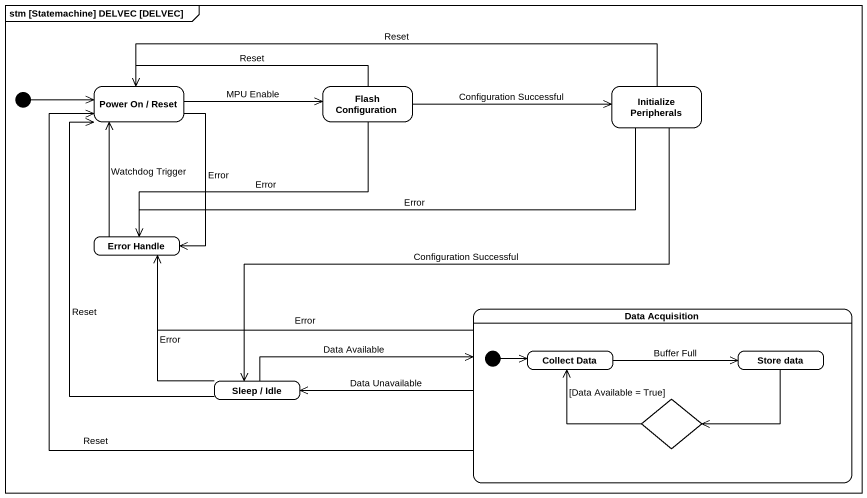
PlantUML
@startuml
mainframe stm [Statemachine] DELVEC [DELVEC]
hide empty description
state "Power On / Reset" as Power_On_Reset
state "Flash Configuration" as Flash_Configuration
state "Initialize Peripherals" as Initialize_Peripherals
state "Error Handle" as Error_Handle
state "Data Acquisition" as Data_Acquisition {
  state "Collect Data" as Collect_Data
  state "Store data" as Store_data
  state choice1 <<choice>>
  [*] -right-> Collect_Data
}
state "Sleep / Idle" as Sleep_Idle
[*] -right-> Power_On_Reset
Power_On_Reset -right-> Flash_Configuration : MPU Enable
Power_On_Reset --> Error_Handle : Error
Flash_Configuration -left-> Power_On_Reset : Reset
Flash_Configuration -right-> Initialize_Peripherals : Configuration Successful
Flash_Configuration --> Error_Handle : Error
Initialize_Peripherals -left-> Power_On_Reset : Reset
Initialize_Peripherals -left-> Error_Handle : Error
Initialize_Peripherals --> Sleep_Idle : Configuration Successful
Error_Handle -up-> Power_On_Reset : Watchdog Trigger
Data_Acquisition -left-> Power_On_Reset : Reset
Data_Acquisition -left-> Error_Handle : Error
Data_Acquisition -left-> Sleep_Idle : Data Unavailable
Collect_Data -right-> Store_data : Buffer Full
Store_data -left-> choice1
Sleep_Idle -up-> Power_On_Reset : Reset
Sleep_Idle -up-> Error_Handle : Error
Sleep_Idle -right-> Data_Acquisition : Data Available
choice1 -up-> Collect_Data : [Data Available = True]
@enduml
